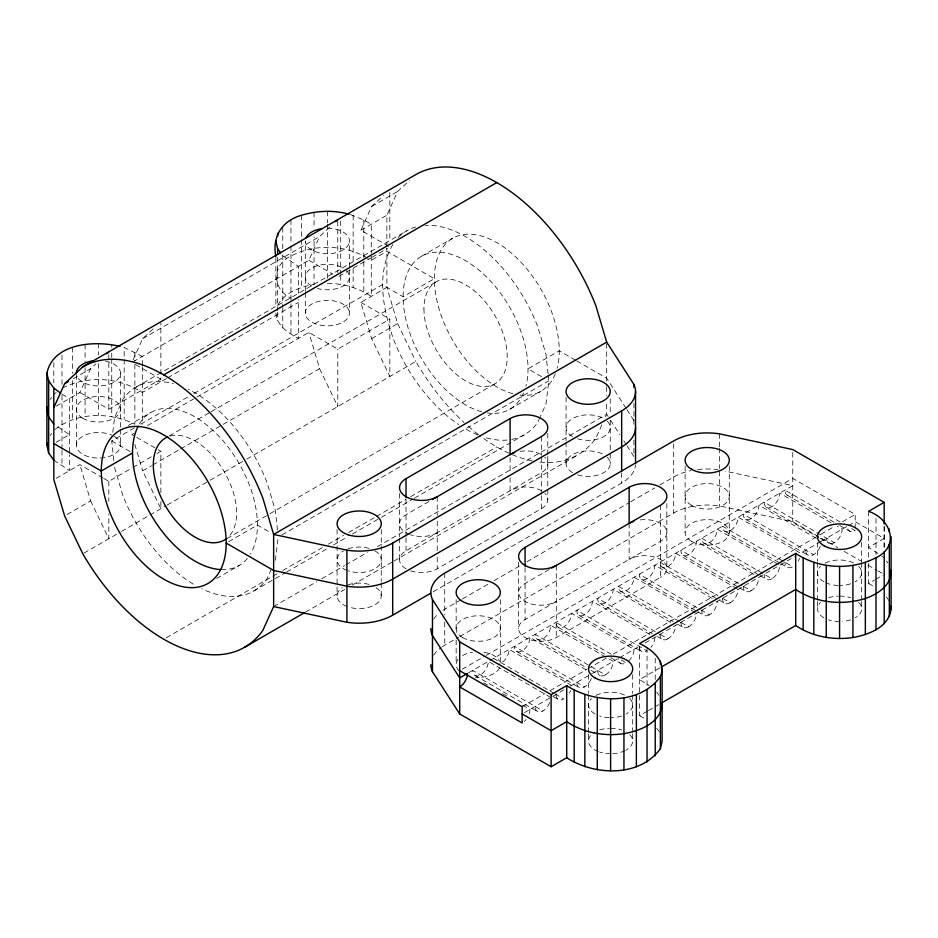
<?xml version="1.0" encoding="UTF-8"?>
<svg xmlns="http://www.w3.org/2000/svg" width="938" height="938" viewBox="0 0 938 938"><rect width="100%" height="100%" fill="white"/><g stroke="black" fill="none" stroke-linecap="round" stroke-linejoin="round"><path stroke-width="0.7" stroke-dasharray="4.69 3.52" d="M112.795 432.242L114.565 417.715L122.878 399.342A117.719 67.958 60 0 1 173.424 383.736M275.362 560.314L278.199 537.075M548.202 375.259L548.8 380.84L545.975 404.079L540.347 416.507M56.245 406.154L79.859 392.518L90.634 368.704L95.981 363.745M133.102 359.829L142.67 338.665L155.509 326.752M133.055 361.798L308.837 260.318L319.612 236.505L330.305 226.586M388.578 246.272L360.872 230.279L371.647 206.466L383.419 195.55M386.89 246.975L386.89 215.248L397.665 191.446L409.437 180.53M392.893 244.419C375.857 273.497 382.962 309.153 393.479 339.216A117.719 67.958 60 0 0 458.717 424.609M271.352 569.167L267.049 578.687A117.719 67.958 60 0 1 201.74 588.724M540.03 417.211L537.65 422.452A117.719 67.958 60 0 1 510.038 439.699M601.903 424.844L595.923 438.069A161.875 93.46 60 0 1 538.389 461.906M605.491 416.906L606.687 414.256L606.687 401.276M50.124 399.494L51.602 397.442M50.124 435.549L51.602 433.497M277.625 305.401C284.918 292.304 300.125 286.946 314.054 284.366L314.054 236.775M53.806 394.37L56.139 392.612M54.967 429.545C77.127 411.876 110.168 411.864 134.849 424.257L134.849 362.244M73.293 378.718L90.634 368.704M142.67 338.665L319.612 236.505M371.647 206.466L397.665 191.446M360.872 230.279L386.89 215.248M136.104 387.066L406.705 230.842M79.859 392.518L108.82 409.238L160.867 379.187L160.867 323.223M339.064 276.311L370.803 257.985M372.069 257.258L387.3 248.464M56.245 442.208L69.459 434.575L54.967 424.984M166.425 378.589L142.306 392.518C119.267 377.264 88.043 375.259 63.327 387.617M167.691 377.862L298.425 302.388M128.33 425.512L150.807 412.532M421.408 256.297L452.632 238.275M113.815 460.499L111.728 440.954L134.486 427.822M140.806 424.164L188.866 396.422M193.92 393.503L382.329 284.73L403.117 296.725L434.341 278.703L386.89 251.302L371.284 260.318L368.798 258.888M56.245 478.263L79.859 464.627L102.523 477.712M134.216 433.239L131.906 434.575L157.092 449.114M147.383 425.641L195.62 397.794M196.886 397.055L308.837 332.427L337.797 349.147L389.833 319.108L389.833 376.501L371.647 338.63L360.872 302.388L386.89 287.356L386.89 248.418M169.321 435.842L209.784 412.474M211.05 411.747L436.135 281.799M103.79 478.439L108.82 481.346L131.672 468.156M132.938 467.417L151.979 456.431M157.056 453.5L160.867 451.295L160.867 492.919M67.09 514.47L90.634 500.869L79.859 464.627M160.867 501.525L160.867 508.701L142.67 470.829L151.522 465.717M152.788 464.99L179.322 449.665M180.588 448.939L319.612 368.681L308.837 332.427M371.647 338.63L397.665 323.61L386.89 287.356M84.045 553.057L120.252 532.151M121.518 531.424L165.92 505.781M167.187 505.054L208.893 480.971M210.147 480.244L245.533 459.819M246.8 459.092L415.851 361.482A161.875 93.46 60 0 0 464.099 422.546M226.926 538.541L268.655 514.446M269.921 513.719L495.006 383.771M228.684 541.648L257.411 525.069L270.859 532.831M281.998 534.883L548.8 380.84M216.643 578.476L239.12 565.497M509.721 409.261L540.945 391.24M166.272 637.746L277.707 573.411M282.784 570.48L323.305 547.089M328.37 544.169L343.566 535.387M348.631 532.467L375.223 517.108M376.49 516.381L405.615 499.567M410.68 496.636L496.788 446.922M253.823 590.963L274.048 579.274M275.315 578.547L285.433 572.708M286.7 571.981L328.429 547.886M333.482 544.966L347.4 536.935M352.454 534.015L380.277 517.952M381.531 517.225L413.154 498.969M414.408 498.242L524.424 434.728M428.865 501.537L406.013 514.728A22.078 12.745 0 0 0 409.367 534.332M273.638 606.546L316.692 581.689M321.757 578.758L344.551 565.602M345.817 564.875L367.344 552.447M377.475 546.596L606.687 414.256L609.806 419.098M406.013 568.803A22.078 12.745 0 0 1 406.013 550.782L541.32 472.658A22.078 12.745 0 0 0 544.826 457.275M305.46 612.127L344.715 589.463M352.313 585.078L392.834 561.686M394.101 560.959L577.726 454.942M410.586 570.832A22.078 12.745 0 0 0 437.237 568.803L541.32 508.713A22.078 12.745 0 0 0 544.826 493.329M433.168 591.819L621.66 482.988A47.381 27.354 0 0 0 635.472 465.072M461.168 599.687L444.729 609.172A47.381 27.354 0 0 0 442.326 610.673M462.434 598.948L489.003 583.612M494.068 580.692L520.625 565.356M526.957 561.71L629.421 502.545M630.688 501.818L654.724 487.936M659.789 485.016L673.695 476.985A47.381 27.354 0 0 1 691.013 470.618M549.187 569.53L525.069 583.459A22.078 12.745 0 0 0 525.069 601.481A22.078 12.745 0 0 0 556.293 601.481M442.326 646.728A47.381 27.354 0 0 1 444.729 645.227L458.647 637.195M459.901 636.468L673.695 513.039A47.381 27.354 0 0 1 719.469 505.957L792.751 521.68L837.822 547.71M660.364 505.336L660.364 577.445L556.293 637.535A22.078 12.745 0 0 1 525.069 637.535A22.078 12.745 0 0 1 525.069 619.514L660.364 541.39A22.078 12.745 0 0 0 663.881 526.007A22.078 12.745 0 0 0 639.048 520.062M462.235 669.24L485.028 656.072M486.294 655.345L792.751 478.415L855.198 514.47L855.198 528.117M468.543 672.804L792.751 485.626L725.109 471.111M522.149 706.748L544.943 693.592M550.008 690.673L586.731 669.462M587.997 668.735L606.992 657.773M613.323 654.114L815.943 537.134M821.008 534.203L834.937 526.171M842.535 521.774L855.198 514.47M524.377 712.681L565.204 689.102M570.269 686.182L591.796 673.754M592.394 673.402L617.38 658.98M619.619 657.69L639.915 645.965M644.981 643.046L794.416 556.773M821.008 541.414L800.56 553.221L738.112 517.166A11.045 6.378 -60 0 1 730.303 530.697A11.045 6.378 -60 0 1 722.495 526.183L792.751 566.74A11.045 6.378 -60 0 1 784.942 562.237M821.371 541.203L847.389 526.183A11.045 6.378 -60 0 0 855.198 530.697L850.203 527.813M848.503 525.538L855.198 521.68L884.159 538.4L868.541 547.417L880.688 555.237M659.883 667.879L639.575 679.604L649.377 685.678M639.575 695.468L639.575 715.659L647.185 711.262M648.463 710.535L658.617 704.673M868.541 563.281L868.541 583.471L874.556 580.001M875.752 579.309L882.951 575.146M327.385 283.358C342.945 283.417 358.269 287.825 371.284 296.373L371.284 254.55M350.39 214.568L363.815 219.961L371.284 224.264L371.284 253.108M142.306 365.117L142.306 356.463L124.179 347.423L124.179 419.532M575.475 360.18L559.236 350.812L528.012 368.833L541.472 376.607M576.718 360.907L606.687 378.202L626.138 408.429M840.214 522.044L784.942 490.128A11.045 6.378 -60 0 0 792.751 494.643M787.228 495.182L834.691 522.583M839.686 525.468L849.676 531.236M830.951 522.701L779.736 493.13A11.045 6.378 -60 0 1 771.927 506.661A11.045 6.378 -60 0 1 764.13 502.147L834.374 542.715A11.045 6.378 -60 0 0 842.183 529.184L837.188 526.3M367.544 258.161C344.692 244.408 314.605 243.868 290.956 256.015C271.809 264.704 271.809 289.373 290.956 298.073M844.083 551.321L861.623 561.44M867.885 565.051L876.643 570.116M877.898 570.843L882.904 573.728M766.416 507.2L818.874 537.486M820.117 538.213L828.864 543.254M816.377 538.318L758.924 505.148A11.045 6.378 -60 0 1 751.115 518.679A11.045 6.378 -60 0 1 743.306 514.165L813.563 554.733M308.837 260.318L332.756 274.131M868.541 583.471L874.767 587.059M745.593 519.218L808.04 555.273M360.872 302.388L389.833 319.108M724.781 531.236L779.736 562.964M780.979 563.691L787.228 567.291M778.493 564.524L717.289 529.184A11.045 6.378 -60 0 1 709.48 542.715A11.045 6.378 -60 0 1 701.683 538.201L771.927 578.758A11.045 6.378 -60 0 0 779.736 565.239M703.969 543.254L758.924 574.982M760.167 575.709L766.416 579.309M753.929 574.373L696.477 541.203A11.045 6.378 -60 0 1 688.668 554.733A11.045 6.378 -60 0 1 680.859 550.219L742.064 585.558M743.623 586.449L751.115 590.776A11.045 6.378 -60 0 0 758.924 577.257M683.145 555.273L745.593 591.327M736.858 588.56L675.665 553.221A11.045 6.378 -60 0 1 667.856 566.74A11.045 6.378 -60 0 1 660.047 562.237L717.816 595.583M275.878 313.093C276.651 325.767 288.341 333.013 298.425 338.442L298.425 299.503M722.811 598.467L730.303 602.794A11.045 6.378 -60 0 0 738.112 589.275M662.334 567.291L718.531 599.745M719.786 600.461L724.781 603.345M712.294 598.409L654.841 565.239A11.045 6.378 -60 0 1 647.044 578.758A11.045 6.378 -60 0 1 639.235 574.255L699.49 609.043M700.745 609.77L709.48 614.812A11.045 6.378 -60 0 0 717.289 601.293M641.522 579.309L696.477 611.037M697.72 611.764L703.969 615.363M695.222 612.596L634.029 577.257A11.045 6.378 -60 0 1 626.221 590.776A11.045 6.378 -60 0 1 618.412 586.273L679.616 621.601M681.176 622.504L688.668 626.83A11.045 6.378 -60 0 0 696.477 613.311M620.698 591.327L673.156 621.613M678.151 624.497L683.145 627.381M670.67 622.445L613.218 589.275A11.045 6.378 -60 0 1 605.409 602.794A11.045 6.378 -60 0 1 597.6 598.292L658.804 633.619M660.364 634.522L667.856 638.848A11.045 6.378 -60 0 0 675.665 625.329M599.886 603.345L652.344 633.631M657.339 636.515L662.334 639.399M649.846 634.463L592.394 601.293A11.045 6.378 -60 0 1 584.597 614.812A11.045 6.378 -60 0 1 576.788 610.31L647.044 650.866A11.045 6.378 -60 0 1 639.235 646.364M579.074 615.363L641.522 651.418M135.682 364.648L160.867 379.187M611.236 654.232L555.964 622.328A11.045 6.378 -60 0 0 563.773 626.83A11.045 6.378 -60 0 0 571.582 613.311L634.029 649.366A11.045 6.378 -60 0 1 628.237 661.419M621.226 660L626.221 662.885A11.045 6.378 -60 0 1 618.412 658.382M558.251 627.381L604.471 654.056M610.708 657.667L620.698 663.436M605.714 657.057L550.77 625.329A11.045 6.378 -60 0 1 542.961 638.848A11.045 6.378 -60 0 1 535.152 634.346L605.409 674.903A11.045 6.378 -60 0 0 613.218 661.384L606.968 657.784M537.439 639.399L586.144 667.516M591.139 670.4L599.886 675.454M586.156 669.802L529.947 637.348A11.045 6.378 -60 0 1 522.149 650.866A11.045 6.378 -60 0 1 514.341 646.364L584.597 686.921M639.575 715.659L644.547 718.531M516.627 651.418L579.074 687.472M571.582 685.42L509.135 649.366A11.045 6.378 -60 0 1 499.309 663.752M61.99 394.218L69.459 398.521L69.459 453.324M158.346 449.841L160.867 451.295M493.517 658.382L553.783 693.17M555.038 693.897L563.773 698.939A11.045 6.378 -60 0 1 555.964 694.437M111.728 440.954L130.065 451.553M553.256 696.606L558.251 699.49M550.77 697.438L488.323 661.384A11.045 6.378 -60 0 1 480.514 674.903A11.045 6.378 -60 0 1 472.705 670.4L542.961 710.957M474.991 675.454L537.439 711.508M483.738 682.782L487.49 684.939M502.475 693.592L507.47 696.477M522.454 705.13L529.947 709.456A11.045 6.378 -60 0 1 527.66 717.148M53.806 460.159L69.459 470.63L69.459 454.766M881.861 556.128L884.194 557.887M282.772 255.863L298.425 266.333L298.425 293.735M886.398 560.959L887.876 563.011M886.398 597.014L889.341 601.106M656.694 692.127L658.898 695.199M656.694 728.181L660.375 733.305M626.924 409.636L633.924 420.517M610.579 420.306L619.912 434.81M623.805 440.848L626.138 444.483M626.924 445.691L633.924 456.572L633.924 439.265M397.665 323.61L415.851 361.482M319.612 368.681L337.797 406.553L337.797 349.147M90.634 500.869L108.82 538.752L108.82 514.352M134.802 444.342L142.67 470.829M114.565 467.476L122.878 495.452A117.719 67.958 60 0 0 194.963 585.124M548.062 373.863L545.975 354.329L537.65 326.342A117.719 67.958 60 0 0 425.289 225.413M277.449 530.099L275.362 510.553L267.049 482.578A117.719 67.958 60 0 0 188.186 389.305M884.194 526.159L884.194 547.792M884.159 526.863L884.159 547.053M876.01 518.55L876.01 554.604M868.541 511.362L868.541 561.839M861.659 542.469L861.659 561.217M861.659 562.659L861.659 600.156M861.659 601.598L861.659 608.809M817.502 542.469L817.502 561.217M817.502 562.659L817.502 600.156M817.502 601.598L817.502 608.809M792.751 452.456L792.751 521.68M729.283 466.045L729.283 532.374M719.469 433.848L719.469 446.828M719.469 448.27L719.469 468.461M719.469 471.345L719.469 505.957M685.127 466.045L685.127 532.374M673.695 443.815L673.695 513.039M666.836 503.53L666.836 568.428M655.228 658.347L655.228 679.98M647.044 647.865L647.044 688.246M639.575 646.434L639.575 694.026M633.924 403.211L633.924 427.728M632.693 674.668L632.693 693.417M632.693 694.859L632.693 732.355M632.693 733.797L632.693 741.008M629.14 523.369L629.14 559.423A22.078 12.745 0 0 1 660.364 559.423A22.078 12.745 0 0 1 660.364 577.445M621.66 472.893L621.66 482.988M610.239 398.756L610.239 414.619M610.239 420.388L610.239 452.104M610.239 453.546L610.239 463.642M606.687 343.589L606.687 385.412M606.687 386.855L606.687 395.508M588.536 674.668L588.536 693.417M588.536 694.859L588.536 732.355M588.536 733.797L588.536 741.008M566.071 397.313L566.071 440.567M566.071 442.009L566.071 463.642M556.293 565.426L556.293 637.535M547.792 433.356L547.792 454.989M547.792 456.431L547.792 488.159M547.792 489.601L547.792 499.696M541.32 436.604L541.32 455.352M541.32 456.794L541.32 494.291M541.32 495.733L541.32 508.713M525.069 567.596L525.069 619.514M518.597 562.179L518.597 628.519M510.096 457.521L510.096 471.943M510.096 477.712L510.096 490.691A22.078 12.745 0 0 1 541.32 490.691M500.306 599.675L500.306 664.573M456.149 599.675L456.149 632.845M456.149 640.056L456.149 664.573M444.729 573.118L444.729 614.941M444.729 622.152L444.729 645.227M437.237 496.694L437.237 515.443M437.237 521.211L437.237 551.497M437.237 557.266L437.237 568.803M406.013 498.864L406.013 536.36M406.013 537.802L406.013 550.782M399.553 493.447L399.553 536.712M399.553 538.154L399.553 559.787M389.833 192.466L389.833 241.254M381.262 529.501L381.262 581.419M381.262 582.861L381.262 595.841M363.815 219.961L363.815 260.342M363.815 261.784L363.815 292.07M353.145 215.224L353.145 262.816M353.145 268.585L353.145 287.333M327.385 228.239A22.078 12.745 0 0 1 349.464 240.984L349.464 268.385M349.464 269.827L349.464 313.093A22.078 12.745 0 0 1 316.352 324.138A22.078 12.745 0 0 1 316.352 302.059A22.078 12.745 0 0 1 349.464 313.093M340.717 220.911L340.717 274.271M340.717 275.713L340.717 284.366M337.797 221.075L337.797 272.735M337.105 529.501L337.105 595.841M327.385 211.249L327.385 222.787M327.385 224.229L327.385 280.474M314.054 212.258L314.054 228.122M305.307 291.46L305.307 240.984A22.078 12.745 0 0 0 327.385 253.729A22.078 12.745 0 0 0 349.464 240.984M305.307 292.902L305.307 313.093M301.626 215.224L301.626 238.299M301.626 239.741L301.626 287.333M290.956 219.961L290.956 244.478M290.956 245.92L290.956 302.399M290.956 303.842L290.956 334.127M282.772 227.559L282.772 249.191M282.772 254.96L282.772 306.339M282.772 307.781L282.772 327.972M277.625 257.34L277.625 310.701M277.625 312.143L277.625 320.796M275.878 258.29L275.878 307.324M142.306 366.559L142.306 424.246M134.849 352.149L134.849 360.802M120.498 373.183L120.498 427.986M120.498 429.428L120.498 445.292M111.751 344.457L111.751 347.341M111.751 353.11L111.751 357.437M111.751 358.879L111.751 416.566M108.82 354.705L108.82 409.238M108.82 481.346L108.82 501.431M98.42 343.437L98.42 354.974M98.42 363.627L98.42 415.546M85.088 344.457L85.088 361.763M85.088 367.532L85.088 416.566M76.341 374.625L76.341 445.292M72.66 347.423L72.66 373.383M72.66 380.594L72.66 419.532M61.99 355.033L61.99 385.319M61.99 395.414L61.99 449.021M61.99 450.463L61.99 466.327M53.806 362.643L53.806 382.833M499.555 667.879A22.078 12.745 0 0 1 475.355 677.213M459.116 670.951A22.078 12.745 0 0 1 458.225 659.191M462.622 655.568A22.078 12.745 0 0 1 472.518 652.262M483.949 652.262A22.078 12.745 0 0 1 499.555 661.278M433.708 655.228A47.381 27.354 0 0 1 441.188 647.513M433.708 619.174A47.381 27.354 0 0 1 437.202 614.847M697.614 469.539A47.381 27.354 0 0 1 718.145 469.704M858.704 566.376A22.078 12.745 0 0 1 855.198 581.771M850.625 583.788A22.078 12.745 0 0 1 839.58 585.5M838.15 585.476A22.078 12.745 0 0 1 825.018 582.334M823.974 581.771A22.078 12.745 0 0 1 820.469 566.376M825.018 563.175A22.078 12.745 0 0 1 855.198 563.738M858.704 602.431A22.078 12.745 0 0 1 855.198 617.825M850.625 619.842A22.078 12.745 0 0 1 842.465 621.448M839.58 621.554A22.078 12.745 0 0 1 828.547 619.842M823.974 617.825A22.078 12.745 0 0 1 820.469 602.431M828.547 597.764A22.078 12.745 0 0 1 838.15 596.087M839.58 596.064A22.078 12.745 0 0 1 850.625 597.764M629.726 734.63A22.078 12.745 0 0 1 626.221 750.013M625.177 750.588A22.078 12.745 0 0 1 612.045 753.73M610.615 753.753A22.078 12.745 0 0 1 599.57 752.042M598.35 751.608A22.078 12.745 0 0 1 594.997 731.992M599.57 729.963A22.078 12.745 0 0 1 609.172 728.287M610.615 728.263A22.078 12.745 0 0 1 621.648 729.963M629.726 698.576A22.078 12.745 0 0 1 626.221 713.959M621.648 715.987A22.078 12.745 0 0 1 610.615 717.699M609.172 717.676A22.078 12.745 0 0 1 599.57 715.987M594.997 713.959A22.078 12.745 0 0 1 591.491 698.576M596.052 695.375A22.078 12.745 0 0 1 625.177 695.375M526.042 719.516A11.045 6.378 -60 0 1 524.166 721.498M834.374 542.715A11.045 6.378 -60 0 1 826.577 538.201M820.328 546.315A11.045 6.378 -60 0 1 811.546 555.589A11.045 6.378 -60 0 1 805.754 550.219M799.504 558.333A11.045 6.378 -60 0 1 798.273 560.924M771.927 578.758A11.045 6.378 -60 0 1 764.13 574.255M751.115 590.776A11.045 6.378 -60 0 1 743.306 586.273M730.303 602.794A11.045 6.378 -60 0 1 722.495 598.292M709.48 614.812A11.045 6.378 -60 0 1 701.683 610.31M688.668 626.83A11.045 6.378 -60 0 1 680.859 622.328M667.856 638.848A11.045 6.378 -60 0 1 660.047 634.346M654.841 637.348A11.045 6.378 -60 0 1 650.937 647.408M605.409 674.903A11.045 6.378 -60 0 1 597.6 670.4M591.35 678.514A11.045 6.378 -60 0 1 582.568 687.789A11.045 6.378 -60 0 1 576.788 682.418M570.539 690.532A11.045 6.378 -60 0 1 569.296 693.112M549.715 702.55A11.045 6.378 -60 0 1 540.945 711.813A11.045 6.378 -60 0 1 535.152 706.455M607.273 421.221A22.078 12.745 0 0 1 603.767 436.604A22.078 12.745 0 0 1 577.116 438.632M572.543 436.604A22.078 12.745 0 0 1 572.543 418.583A22.078 12.745 0 0 1 603.767 418.583M247.351 558.509A88.313 50.992 60 0 1 222.271 569.624M139.469 423.917A88.313 50.992 60 0 1 223.596 441.458A88.313 50.992 60 0 1 250.458 554.112M523.545 393.045A88.313 50.992 60 0 1 487.385 412.943M481.733 411.77A88.313 50.992 60 0 1 403.363 303.15A88.313 50.992 60 0 1 471.005 264.094A88.313 50.992 60 0 1 525.89 386.268M555.308 373.723A88.313 50.992 60 0 1 519.992 395.097M512.957 393.737A88.313 50.992 60 0 1 434.587 285.129A88.313 50.992 60 0 1 502.229 246.061A88.313 50.992 60 0 1 557.113 368.247M374.79 550.782A22.078 12.745 0 0 1 376.701 567.549A22.078 12.745 0 0 1 348.139 570.832M346.919 570.386A22.078 12.745 0 0 1 343.566 550.782M348.139 548.753A22.078 12.745 0 0 1 370.217 548.753M437.237 532.749A22.078 12.745 0 0 1 410.586 534.777M519.992 451.33A22.078 12.745 0 0 1 541.32 454.637M105.502 361.107A22.078 12.745 0 0 1 113.51 382.481A22.078 12.745 0 0 1 77.092 376.478M346.509 270.672A22.078 12.745 0 0 1 343.496 285.762A22.078 12.745 0 0 1 317.619 288.47M311.779 286.055A22.078 12.745 0 0 1 311.779 268.034A22.078 12.745 0 0 1 343.003 268.034M507.188 440.051A117.719 67.958 60 0 1 483.164 436.885M477.794 434.915A117.719 67.958 60 0 1 463.29 427.552M398.029 237.619A117.719 67.958 60 0 1 415.569 227.078M532.432 460.933A161.875 93.46 60 0 1 510.378 453.828M509.017 453.218A161.875 93.46 60 0 1 479.553 435.466M478.415 434.599A161.875 93.46 60 0 1 467.171 425.313M607.273 457.275A22.078 12.745 0 0 1 603.767 472.658A22.078 12.745 0 0 1 577.116 474.687M572.543 472.658A22.078 12.745 0 0 1 572.543 454.637A22.078 12.745 0 0 1 603.767 454.637M376.091 587.645A22.078 12.745 0 0 1 376.103 604.037A22.078 12.745 0 0 1 348.139 606.886M346.919 606.44A22.078 12.745 0 0 1 342.276 587.645M348.139 584.808A22.078 12.745 0 0 1 370.217 584.808M114.026 436.276A22.078 12.745 0 0 1 105.056 457.451A22.078 12.745 0 0 1 76.67 443.076A22.078 12.745 0 0 1 111.857 435.173M170.247 436.064A58.871 33.991 60 0 1 224.956 472.975A58.871 33.991 60 0 1 227.512 537.779M691.587 541.39A22.078 12.745 0 0 0 728.533 535.68A22.078 12.745 0 0 0 701.495 520.062A22.078 12.745 0 0 0 691.587 541.39M691.587 505.336A22.078 12.745 0 0 0 728.533 499.626A22.078 12.745 0 0 0 701.495 484.008A22.078 12.745 0 0 0 691.587 505.336M462.622 637.535A22.078 12.745 0 0 0 499.555 631.825A22.078 12.745 0 0 0 472.518 616.207A22.078 12.745 0 0 0 462.622 637.535M82.802 418.254A22.078 12.745 0 0 0 119.747 412.532A22.078 12.745 0 0 0 92.698 396.926A22.078 12.745 0 0 0 82.802 418.254M423.941 308.743A58.871 33.991 60 0 0 486.388 386.433A58.871 33.991 60 0 0 486.388 303.173A58.871 33.991 60 0 0 423.941 308.743"/><path stroke-width="1.41" d="M53.806 460.159L48.659 452.984L46.9 445.292L46.9 373.183C53.232 342.757 95.512 340.283 120.029 346.439M47.486 406.67L46.9 409.238L48.659 416.941L53.806 424.105M46.9 445.292L47.486 442.724M275.878 256.848C271.856 236.657 282.01 220.723 301.626 215.224C316.95 210.687 333.553 209.854 349.006 214.239M430.847 664.573A47.381 27.354 0 0 0 432.465 671.655L459.702 713.959L551.11 766.745L566.716 757.728C594.211 775.703 639.704 777.508 660.375 748.7L660.375 676.591C666.871 661.372 651.863 649.319 639.575 643.55L795.694 553.42C819.167 568.991 851.024 570.644 876.01 557.735C900.597 546.057 890.49 518.538 868.541 511.362L884.159 502.346L884.159 523.979M662.122 704.954C660.141 723.304 639.716 730.866 623.946 733.68C604.178 736.541 583.436 732.848 566.716 721.674L551.11 730.69L522.149 713.959M660.375 748.7L662.122 741.008L662.122 668.9M661.149 703.207L795.694 625.529C812.414 636.714 833.155 640.408 852.912 637.535C868.682 634.721 889.118 627.159 891.1 608.809L891.1 536.7M53.841 407.538L64.616 383.724L82.802 366.852L415.851 174.574A161.875 93.46 60 0 1 595.923 305.905L606.687 342.147L633.924 384.463L633.924 387.347M82.802 366.852A161.875 93.46 60 0 1 262.863 498.184L273.638 534.437L273.638 606.546L262.863 630.359A161.875 93.46 60 0 1 82.802 553.772L64.616 515.9L53.841 479.646L53.806 388.051L48.659 380.887L46.9 373.183M884.159 502.346L792.751 449.572L719.469 433.848A47.381 27.354 0 0 0 673.695 440.93L444.729 573.118A47.381 27.354 0 0 0 432.465 599.546L459.702 641.862L551.11 694.636L566.716 685.619C594.211 703.594 639.704 705.399 660.375 676.591M106.686 353.814L108.82 351.832M335.652 221.626L337.797 219.633M64.616 383.724L68.333 381.578M163.74 374.872L496.788 182.582M132.516 452.96L101.292 470.993L53.841 443.592M606.687 342.147L273.638 534.437L346.919 550.16A47.381 27.354 0 0 0 392.682 543.079L621.66 410.879A47.381 27.354 0 0 0 633.924 384.463M406.013 497.421L406.013 478.673L510.096 418.583A22.078 12.745 0 0 1 541.32 418.583A22.078 12.745 0 0 1 541.32 436.604L432.676 499.333M244.677 647.232L304.193 612.866M273.638 606.546L346.919 622.269A47.381 27.354 0 0 0 392.682 615.187L430.636 593.273M525.069 566.153L525.069 547.405L629.14 487.314A22.078 12.745 0 0 1 660.364 487.314A22.078 12.745 0 0 1 660.364 505.336L551.72 568.065M466.385 674.047L459.702 677.904L432.465 635.601A47.381 27.354 0 0 1 430.847 628.519M661.149 667.153L795.694 589.474C815.978 603.052 842.23 605.655 865.34 598.514C877.311 594.352 892.788 584.808 890.514 570.187M459.702 670.705L522.149 706.748L522.149 722.975L459.702 686.921A11.045 6.378 -60 0 0 467.499 673.402M226.187 543.09L273.638 570.492L346.919 586.215A47.381 27.354 0 0 0 392.682 579.133L621.66 446.934A47.381 27.354 0 0 0 635.542 427.587M53.806 388.051L60.818 393.339M275.878 240.984L277.625 248.687L280.568 252.779M890.514 606.241L891.1 608.809M889.341 528.997L889.341 531.881M889.341 544.403L889.341 616.5M884.194 551.567L884.194 623.676M876.01 557.735L876.01 629.844M865.34 562.46L865.34 634.569M852.912 565.426L852.912 637.535M839.58 566.446L839.58 638.555M826.249 565.426L826.249 637.535M813.821 562.46L813.821 634.569M803.151 557.735L803.151 629.844M795.694 553.42L795.694 625.529M660.375 661.196L660.375 664.081M655.228 683.767L655.228 755.876M647.044 689.922L647.044 762.031M636.374 694.659L636.374 766.756M635.542 391.545L635.542 463.642M629.14 487.314L629.14 523.369A22.078 12.745 0 0 1 633.713 521.34M623.946 697.626L623.946 769.735M621.66 410.879L621.66 471.451M610.615 698.634L610.615 770.743M597.283 697.626L597.283 769.735M584.855 694.659L584.855 766.756M574.185 689.922L574.185 762.031M566.716 685.619L566.716 757.728M551.11 694.636L551.11 766.745M510.096 418.583L510.096 454.637A22.078 12.745 0 0 1 514.669 452.608M459.702 641.862L459.702 713.959M432.465 599.546L432.465 671.655M392.682 543.079L392.682 615.187M346.919 550.16L346.919 622.269M277.625 233.292L277.625 236.177M277.625 248.687L277.625 254.456M48.659 380.887L48.659 452.984M556.293 565.426A22.078 12.745 0 0 1 525.069 565.426A22.078 12.745 0 0 1 525.069 547.405M437.237 496.694A22.078 12.745 0 0 1 406.013 496.694A22.078 12.745 0 0 1 406.013 478.673M220.911 569.589A88.313 50.992 60 0 1 150.807 514.505A88.313 50.992 60 0 1 138.167 426.251M76.341 373.183A22.078 12.745 0 0 1 92.698 360.872M306.058 237.689A22.078 12.745 0 0 1 321.675 228.673M226.515 538.6A58.871 33.991 60 0 1 165.522 506.016A58.871 33.991 60 0 1 167.796 436.897M691.587 469.281A22.078 12.745 0 0 0 728.533 463.571A22.078 12.745 0 0 0 701.495 447.954A22.078 12.745 0 0 0 691.587 469.281M467.194 603.509A22.078 12.745 0 0 0 500.306 592.464A22.078 12.745 0 0 0 467.194 581.431A22.078 12.745 0 0 0 467.194 603.509M594.997 677.904A22.078 12.745 0 0 0 631.942 672.194A22.078 12.745 0 0 0 604.893 656.588A22.078 12.745 0 0 0 594.997 677.904M823.974 545.717A22.078 12.745 0 0 0 860.908 539.995A22.078 12.745 0 0 0 833.87 524.389A22.078 12.745 0 0 0 823.974 545.717M101.292 470.993A88.313 50.992 60 0 0 194.963 587.516A88.313 50.992 60 0 0 194.963 462.622A88.313 50.992 60 0 0 101.292 470.993M348.139 534.777A22.078 12.745 0 0 0 381.262 523.732A22.078 12.745 0 0 0 348.139 512.699A22.078 12.745 0 0 0 348.139 534.777M577.116 402.578A22.078 12.745 0 0 0 610.239 391.545A22.078 12.745 0 0 0 577.116 380.5A22.078 12.745 0 0 0 577.116 402.578"/></g></svg>
